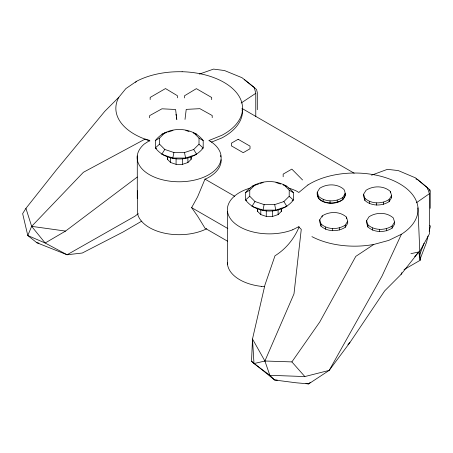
<?xml version="1.0" encoding="UTF-8"?>
<svg xmlns="http://www.w3.org/2000/svg" width="453" height="453" viewBox="0 0 453 453"><rect width="100%" height="100%" fill="white"/><g stroke="black" fill="none" stroke-linecap="round" stroke-linejoin="round"><path stroke-width="0.68" d="M257.293 109.722L257.304 92.605L256.545 89.473L244.275 79.53M283.17 176.755L283.17 174.116L291.84 169.111L302.576 179.977M427.502 189.088L427.502 187.74L415.497 177.87L398.266 170.577L387.428 169.331L371.562 175.192M427.502 187.74L429.382 193.697L429.353 233.952L419.682 251.54M429.801 191.166L429.801 189.796L417.796 179.711L415.882 178.924M430.214 208.335L430.214 191.2L429.801 189.796M155.407 140.515L155.362 147.91C166.438 162.661 192.021 162.638 203.171 147.978L203.216 140.577C192.146 125.815 166.557 125.838 155.407 140.515L159.581 138.063L164.898 132.786M193.782 132.825L199.037 138.12L198.997 144.224L193.68 149.501L184.501 152.542L173.929 152.525L164.796 149.462L159.541 144.167L159.581 138.063M191.109 156.33L191.092 159.377L187.904 162.536L182.412 164.36L176.081 164.348L170.611 162.514L167.463 159.343L167.485 156.302M245.6 192.587L245.554 199.983C256.63 214.733 282.213 214.711 293.357 200.045L293.408 192.65C282.332 177.887 256.743 177.91 245.6 192.587L249.773 190.135L255.09 184.858M283.974 184.898L289.229 190.186L289.19 196.291L283.872 201.574L274.694 204.614L264.122 204.597L254.982 201.534L249.733 196.24L249.773 190.135M281.302 208.403L281.285 211.449L278.097 214.609L272.604 216.432L266.273 216.421L260.798 214.586L257.655 211.415L257.672 208.369M404.036 269.597L420.169 260.288L418.782 251.959L401.047 274.433L384.614 290.945L349.897 342.559L329.212 370.378L308.663 383.906L295.866 382.757L274.603 379.999L269.863 375.305L253.986 363.566L251.54 361.262L252.491 339.008L264.909 285.079L274.988 255.786C285.86 249.02 294.054 238.974 299.014 227.202L299.025 226.545L292.78 229.728M206.766 228.725A41.993 24.247 0 0 1 137.955 215.164L137.361 209.592L137.48 190.753M173.929 152.525L172.797 158.035L173.935 158.72M264.122 204.597L262.989 210.107L264.127 210.792M428.057 236.013L426.584 242.191L419.971 259.524M429.206 231.206L430.35 226.398L429.959 225.384M419.665 254.807L424.076 243.25M221.183 159.694A42.01 24.258 0 0 1 206.772 178.431L204.988 179.122L197.644 196.738L191.63 207.638L197.644 216.194L204.988 228.17L227.451 241.138M210.815 141.596A41.999 24.247 0 0 1 209.411 174.348A41.999 24.247 0 0 1 152.774 176.404A41.999 24.247 0 0 1 144.292 144.009L149.841 140.419L145.039 139.122L83.397 172.293L31.653 226.353L27.786 235.537L36.897 242.763L67.084 254.767L82.248 253.034L122.939 232.072L141.823 221.092M420.169 260.288L417.949 207.916A63.426 36.619 0 0 1 401.415 234.241L382.043 276.036L329.212 370.378L304.841 376.562L269.863 375.305L264.897 361.013L293.986 293.878L301.273 229.32L299.014 227.202M401.047 274.433L401.817 272.655M182.117 71.755A63.426 36.619 0 0 0 136.517 81.302L125.855 88.612L118.833 97.259L104.705 111.41L56.336 169.983L25.934 208.363L22.65 213.64L27.786 235.537L45.158 243.006L67.084 254.767L134.954 216.217L138.182 213.686M317.259 192.191L319.739 188.244C326.981 183.595 337.389 183.55 343.963 189.439C352.315 206.279 315.084 208.323 317.259 192.191L318.527 196.325L318.527 198.471C325.101 204.36 335.509 204.309 342.751 199.66L345.231 195.713L345.067 193.601M319.727 219.847L322.208 215.9C329.456 211.251 339.858 211.2 346.432 217.089L347.7 221.223L347.7 223.369L345.22 227.315C337.978 231.964 327.57 232.01 320.996 226.121L319.727 221.993L319.727 219.847L320.996 223.975L320.996 226.121M318.527 196.325C325.101 202.214 335.509 202.163 342.751 197.514L345.231 193.567M363.623 194.178L366.098 190.232C373.346 185.583 383.753 185.532 390.327 191.421L391.596 195.554L391.596 197.701L389.116 201.647C381.868 206.296 371.466 206.347 364.892 200.458L363.623 196.325L363.623 194.178L364.892 198.306L364.892 200.458M320.996 223.975C327.57 229.864 337.978 229.818 345.22 225.164L347.7 221.223M366.602 220.679L369.076 216.732C376.324 212.083 386.732 212.038 393.306 217.927L394.574 222.055L394.574 224.201L392.094 228.148C384.846 232.797 374.444 232.848 367.87 226.959L366.602 222.825L366.602 220.679L367.87 224.807L367.87 226.959M364.892 198.306C371.466 204.195 381.868 204.15 389.116 199.501L391.596 195.554M367.87 224.807C374.444 230.696 384.846 230.651 392.094 226.002L394.574 222.055M164.796 149.462L161.727 154.326L172.797 158.035L185.605 158.057L196.727 154.371L193.68 149.501M254.982 201.534L251.919 206.398L262.989 210.107L275.798 210.124L286.913 206.443L283.872 201.574M264.897 361.013L252.491 339.008L253.986 363.566L264.897 361.013L291.879 361.902L319.722 322.049L355.792 256.375L373.776 244.45L388.759 240.396L401.415 234.241M135.594 82.378L136.517 81.302M414.682 256.675L418.782 251.959L410.911 253.68M310.158 382.411L308.663 383.906L305.945 383.465M347.91 344.546L349.897 342.559M159.541 144.167L155.362 147.91L156.562 148.612M249.733 196.24L245.554 199.983L246.749 200.685M307.915 184.949L298.799 192.491L297.015 191.319A41.999 24.247 0 0 0 288.555 188.052M137.287 177.032L65.555 231.081L45.158 243.006L31.653 226.353L25.934 208.363M416.307 202.797L429.382 193.697M241.138 103.024L255.775 93.318L254.263 87.44L241.987 77.695L224.518 70.549L213.567 69.094L199.377 74.088M184.501 158.737L185.605 158.057L184.501 152.542M274.688 210.809L275.798 210.124L274.694 204.614M201.976 148.675L203.171 147.978L198.997 144.224M292.162 200.747L293.357 200.045L289.19 196.291M211.443 142.14L221.891 137.922A63.437 36.625 0 0 0 242.485 112.565L242.095 109.779M161.857 134.122L167.083 132.384M168.391 131.953L172.972 130.436M252.044 186.189L258.584 184.026M259.892 183.59L263.165 182.508M277.332 380.084L274.603 379.999L251.54 361.262M261.262 286.347L264.705 286.472M31.653 226.353L65.555 231.081M36.897 242.763L38.975 243.125M185.781 130.453L189.037 131.546M193.595 133.074L196.851 134.167M275.973 182.525L280.532 184.054M283.136 184.926L287.043 186.24M145.039 139.122L149.835 141.076M210.855 141.579L208.827 140.549L221.891 135.283A63.318 36.557 0 0 0 238.788 95.821A63.318 36.557 0 0 0 182.117 71.721M241.896 108.38L354.155 173.193M204.988 179.122L234.733 196.296M191.63 207.638L227.836 228.539M289.229 190.186L293.408 192.65M199.037 138.12L203.216 140.577M291.879 361.902L304.841 376.562M391.233 196.523L391.596 197.701M317.259 194.337L318.527 198.471M176.002 114.264L176.206 115.577M176.404 116.891L176.8 119.518L175.605 109.49L161.953 108.799L149.609 115.651L149.609 117.803M392.094 226.002L392.094 228.148M390.327 191.421L390.327 192.497M389.116 199.501L389.116 201.647M386.534 228.703L386.534 230.849M383.555 202.202L383.555 204.348M379.376 229.445L379.376 231.591M376.398 202.944L376.398 205.09M372.547 228.018L372.547 230.164M369.569 201.517L369.569 203.663M346.432 217.089L346.432 218.703M345.22 225.164L345.22 227.315M342.751 197.514L342.751 199.66M339.659 227.87L339.659 230.016M337.191 200.215L337.191 202.366M332.508 228.606L332.508 230.753M330.033 200.956L330.033 203.103M325.673 227.185L325.673 229.331M323.204 199.53L323.204 201.676M322.208 215.9L322.208 216.97M281.285 208.142L281.285 211.449M278.097 209.326L278.097 214.609M272.604 210.481L272.604 216.432M266.273 210.475L266.273 216.421M260.798 209.303L260.798 214.586M257.655 208.114L257.655 211.415M255.775 93.318L255.775 116.636M227.468 211.268L227.468 264.207M212.202 117.667L212.202 115.521L199.881 108.675L186.223 109.377L185.005 119.411M211.687 99.654L211.687 97.503L196.364 88.658L184.49 95.787L184.49 97.933M191.092 156.075L191.092 159.377M187.904 157.253L187.904 162.536M182.412 158.414L182.412 164.36M177.366 97.825L177.366 95.679L165.509 88.562L150.169 97.423L150.169 99.569M176.081 158.403L176.081 164.348M170.611 157.231L170.611 162.514M167.463 156.704L167.463 159.343M137.282 155.9L137.282 198.533M373.776 244.444A63.301 36.546 0 0 1 311.907 236.619M145.034 139.128A63.284 36.534 0 0 1 118.839 97.259M261.256 286.353A41.993 24.247 0 0 1 227.406 262.808M292.808 229.75A41.999 24.247 0 0 1 233.148 221.885A41.999 24.247 0 0 1 250.407 187.989M307.944 184.966A63.318 36.557 0 0 1 376.267 175.192A63.318 36.557 0 0 1 418.011 207.91M220.413 155.487A42.01 24.258 0 0 1 220.809 156.874M238.148 139.275L231.353 143.199L231.353 145.838L243.221 152.689L250.016 148.765L250.016 146.126L238.148 139.275"/></g></svg>
